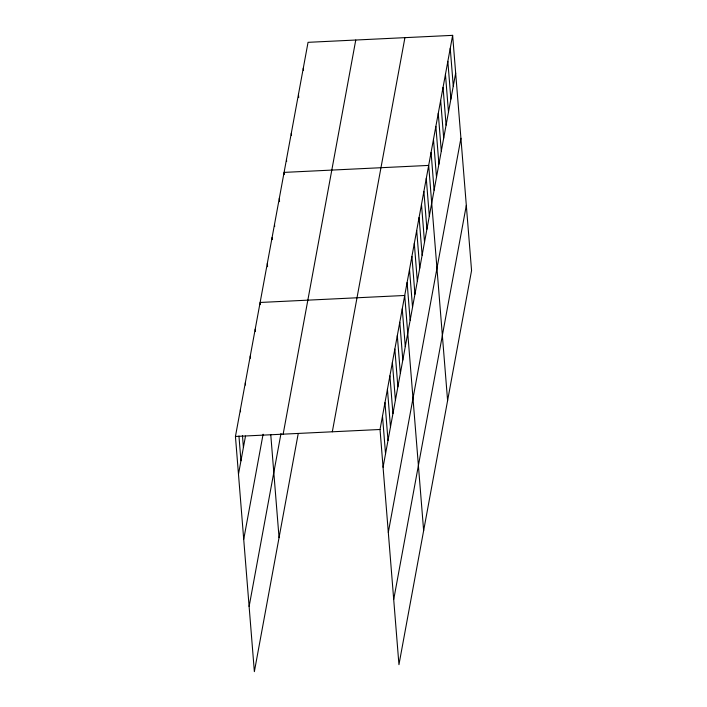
<?xml version="1.0" encoding="UTF-8"?>
<svg xmlns="http://www.w3.org/2000/svg" width="707" height="707" viewBox="0 0 707 707"><rect width="100%" height="100%" fill="white"/><g stroke="black" fill="none" stroke-linecap="round" stroke-linejoin="round"><path stroke-width="1.06" d="M298.221 433.594L254.361 671.65L235.44 436.466L308.049 42.332L452.639 35.35L471.56 270.534L398.951 664.668L380.03 429.485L452.639 35.35M238.48 474.211L245.506 436.069M243.721 539.361L263.092 434.222M249.12 606.491L280.997 433.471M283.154 434.16L355.762 40.025M332.317 431.783L404.925 37.657M383.07 467.221L455.67 73.095M388.311 532.38L460.92 138.245M393.711 599.509L466.32 205.375M235.44 436.466L380.03 429.485M450.244 48.359L453.275 86.104M447.84 61.359L450.88 99.104M445.445 74.368L448.485 112.113M443.05 87.376L446.09 125.121M440.655 100.385L443.696 138.121M438.26 113.385L441.301 151.13M435.865 126.394L438.906 164.139M433.471 139.403L436.502 177.148M431.076 152.412L434.107 190.148M447.602 400.595L428.681 165.411L284.09 172.393L284.258 174.558M426.277 178.42L429.317 216.165M423.882 191.429L426.922 229.165M421.487 204.429L424.527 242.174M419.092 217.438L422.132 255.183M416.697 230.447L419.737 268.192M414.302 243.455L417.333 281.192M411.907 256.455L414.938 294.2M409.512 269.464L412.543 307.209M407.108 282.473L410.148 320.218M423.643 530.665L404.713 295.473L260.123 302.463L260.3 304.62M402.248 308.879L405.288 346.624M399.782 322.277L402.813 360.022M397.307 335.675L400.348 373.42M394.842 349.081L397.882 386.826M392.376 362.479L395.407 400.224M389.902 375.877L392.942 413.622M387.436 389.283L390.476 427.028M384.97 402.681L388.002 440.426M382.496 416.078L385.536 453.823M303.259 68.349L303.427 70.506M298.46 94.358L298.725 97.593M291.275 133.376L291.452 135.532M286.485 159.393L286.653 161.55M279.292 198.411L279.557 201.645M274.502 224.419L274.678 226.576M272.107 237.428L272.283 239.585M267.317 263.446L267.573 266.68M270.754 434.593L279.053 537.647M255.192 329.259L255.36 331.415M250.251 356.063L250.428 358.219M245.311 382.867L245.488 385.023M240.38 409.662L240.548 411.819M242.457 435.547L243.411 447.407M238.948 436.007L240.946 460.805"/></g></svg>
